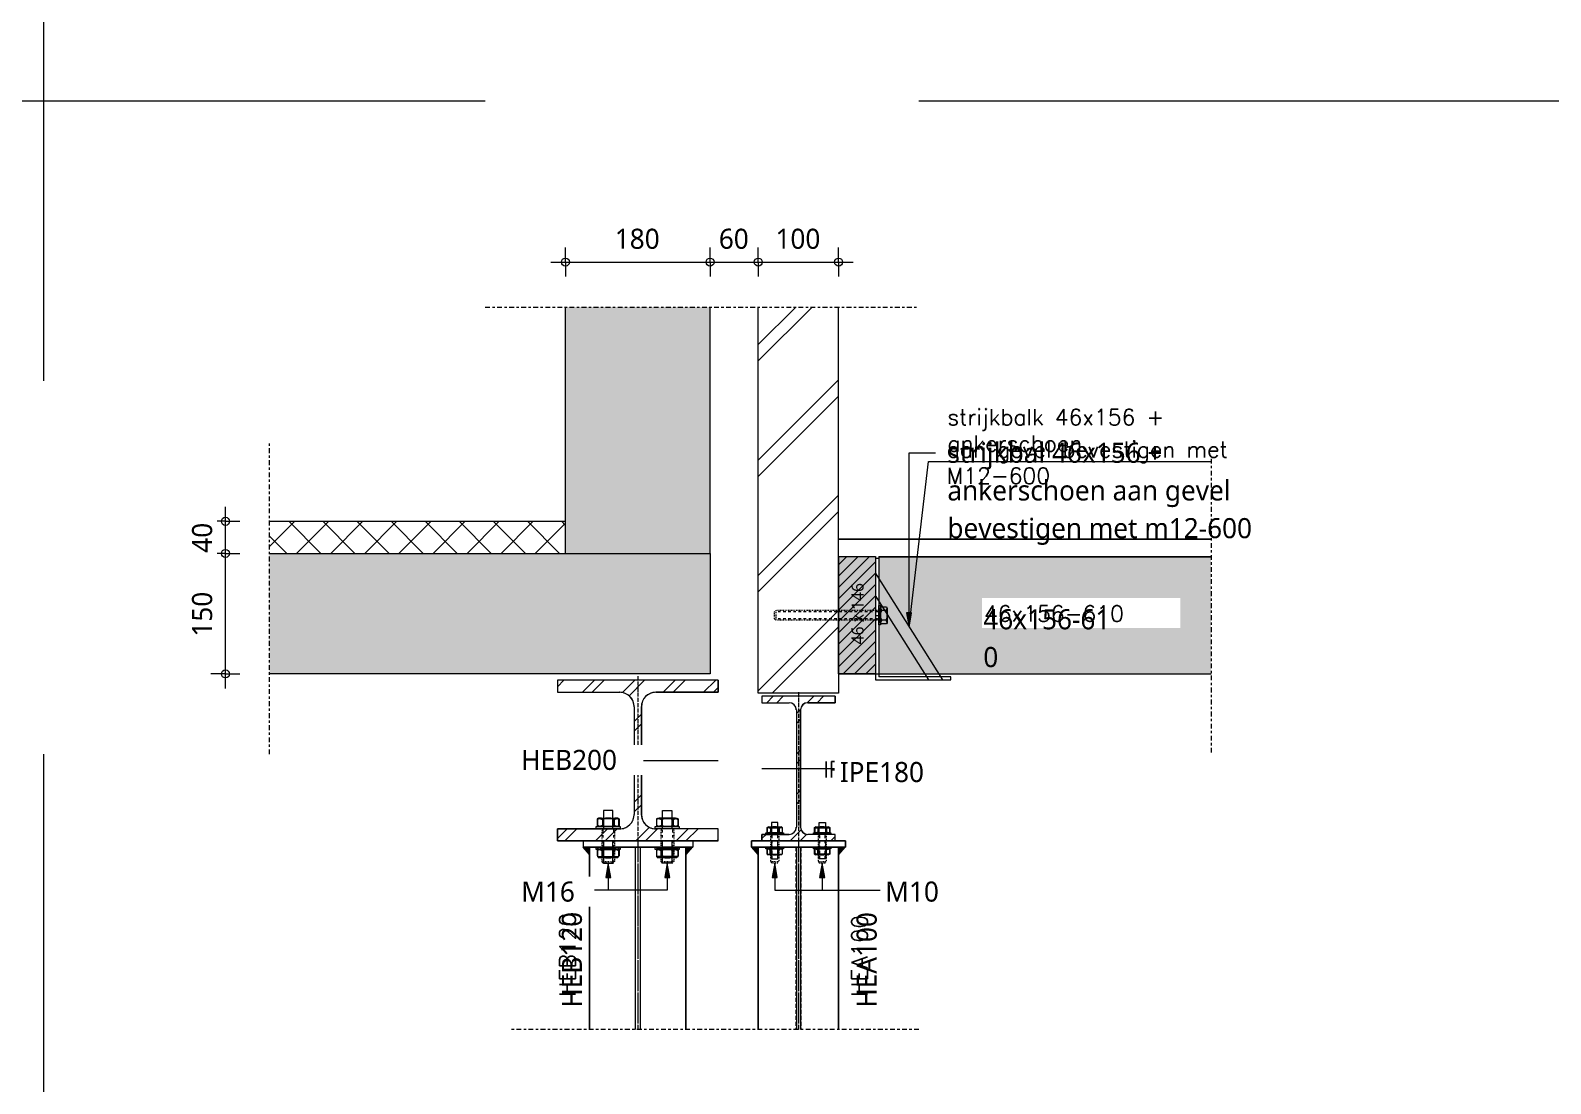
# Model space of a CAD drawing. Header units: millimetres. Extents: x -14163 to 55687, y -143 to 37302.
# Drawn here: x 24240 to 26132, y 32990 to 34302 of the extents above; entities that cross this region are included whole.
import ezdxf

# ---------------------------------------------------------------- set-up
doc = ezdxf.new("R2010")
doc.units = ezdxf.units.MM
for name, pattern in [('Dash', [6.35, 3.175, -3.175]), ('IMPORT-CENTER _3_', [1016, 635, -127, 127, -127]), ('IMPORT-HIDDEN _3_', [190.5, 127, -63.5]), ('MV_center', [15, 6, -3, 3, -3]), ('MV_hartlijn_staal', [6.6, 5, -0.8, 0, -0.8]), ('Streep 1_1', [2, 1, -1])]:
    doc.linetypes.add(name, pattern=pattern)
for name, color, linetype, lineweight in [('A-ANNO-DIMS', 211, 'Continuous', 13), ('A-ANNO-DIMS-10', 211, 'Continuous', 13), ('A-ANNO-NOTE', 131, 'Continuous', 18), ('A-DETL', 90, 'Continuous', 13), ('A-DETL-GENF', 92, 'Continuous', 18), ('A-DETL-GENF-HDLN', 1, 'Dash', 18), ('A-DETL-IDEN', 3, 'Continuous', 18), ('A-DETL-MEDM', 33, 'Continuous', 18), ('ARCERING', 55, 'Continuous', 13), ('AS', 1, 'IMPORT-CENTER _3_', 13), ('doorbraakdetails_dwg', 8, 'Continuous', 13), ('FUNDERING', 2, 'Continuous', 13), ('G-ANNO-TEXT', 231, 'Continuous', 13), ('MAATVOERING', 1, 'Continuous', 13), ('STAAL', 2, 'Continuous', 13), ('STEEL_OUTLINE', 2, 'Continuous', 13)]:
    doc.layers.add(name, color=color, linetype=linetype, lineweight=lineweight)
doc.styles.add('RomanS_2', font='romans__.ttf', dxfattribs={"height": 508})
doc.styles.add('Segoe UI', font='segoeui.ttf', dxfattribs={"height": 15})
doc.styles.add('Segoe UI_3', font='segoeui.ttf', dxfattribs={"height": 25})
doc.dimstyles.new('2_5_mm', dxfattribs={"dimscale": 304.8, "dimtxt": 26.184099, "dimasz": 0.032808, "dimexe": 0.059055, "dimexo": 0.0625, "dimgap": 0.029528, "dimtad": 1, "dimdec": 0, "dimzin": 0, "dimdsep": 46, "dimtxsty": 'Segoe UI_3', "dimblk1": 'DOTBLANK', "dimblk2": 'DOTBLANK', "dimsah": 1, "dimcen": 0.09, "dimdle": 0.059055, "dimazin": 0, "dimtfac": 1, "dimtdec": 4, "dimtix": 1, "dimtmove": 0, "dimatfit": 3, "dimfxl": 0.059055, "dimfxlon": 1, "dimtvp": 1, "dimtfill": 1, "dimtolj": 1, "dimtzin": 0, "dimarcsym": 2})

# ---------------------------------------------------------------- blocks, each defined once
blk = doc.blocks.new('doorbraakdetails_dwg_HE200B-V40-Details Constructie')
at = {"layer": 'STAAL'}
for centre, start, end in [((-114.3, -167.64), 70.028763, 90), ((-114.3, -167.64), 25.028763, 64.971237), ((114.3, -167.64), 115.028763, 154.971237), ((114.3, -167.64), 90, 109.971237), ((-114.3, -167.64), 360, 19.971237), ((114.3, -167.64), 160.028763, 180), ((-114.3, -848.36), 340.028763, 0), ((114.3, -848.36), 180, 199.971237), ((-114.3, -848.36), 270, 289.971237), ((-114.3, -848.36), 295.028763, 334.971237), ((114.3, -848.36), 205.028763, 244.971237), ((114.3, -848.36), 250.028763, 270)]:
    blk.add_arc(centre, 91.44, start, end, dxfattribs=at)
blk = doc.blocks.new('doorbraakdetails_dwg_MOER-5098697-Details Constructie')
at = {"layer": 'ARCERING', "color": 2}
for p, q in [((-5.08, 3.74), (-5.08, 0.32)), ((-3.81, 4.06), (3.81, 4.06)), ((-3.81, 0), (3.81, 0)), ((-2.54, 3.74), (-2.54, 0.32)), ((2.54, 3.74), (2.54, 0.32)), ((5.08, 3.74), (5.08, 0.32))]:
    blk.add_line(p, q, dxfattribs=at)
for centre, radius, start, end in [((-3.81, 1.4), 2.66, 61.49293, 118.50707), ((-3.81, 2.66), 2.66, 241.49293, 298.50707), ((0, -6.1), 10.16, 75.52249, 104.47751), ((0, 10.16), 10.16, 255.52249, 284.47751), ((3.81, 1.4), 2.66, 61.49293, 118.50707), ((3.81, 2.66), 2.66, 241.49293, 298.50707)]:
    blk.add_arc(centre, radius, start, end, dxfattribs=at)
blk = doc.blocks.new('doorbraakdetails_dwg_MOER_BOUT_MOER10_1OP10-5098862-Details Constructie')
at = {"layer": 'MAATVOERING', "color": 2}
blk.add_line((114, -2), (114, 294), dxfattribs=at)
at = {"layer": 'MAATVOERING', "color": 2, "flags": 128}
for points in [[(114, 452), (114, 694), (-8, 694), (-8, 452)], [(-8, 294), (-8, -2), (114, -2)]]:
    blk.add_lwpolyline(points, dxfattribs=at)
at = {"xscale": 28.125, "yscale": 28.125, "zscale": 28.125}
for p in [(53, 481), (53, 86)]:
    blk.add_blockref('doorbraakdetails_dwg_MOER-5098697-Details Constructie', p, dxfattribs=at)
blk = doc.blocks.new('doorbraakdetails_dwg_MOER_BOUT_MOER10_1OP10-5098863-Details Constructie')
at = {"layer": 'MAATVOERING', "color": 2}
blk.add_line((114, -2), (114, 294), dxfattribs=at)
at = {"layer": 'MAATVOERING', "color": 2, "flags": 128}
for points in [[(114, 452), (114, 694), (-8, 694), (-8, 452)], [(-8, 294), (-8, -2), (114, -2)]]:
    blk.add_lwpolyline(points, dxfattribs=at)
at = {"xscale": 28.125, "yscale": 28.125, "zscale": 28.125}
for p in [(53, 481), (53, 86)]:
    blk.add_blockref('doorbraakdetails_dwg_MOER-5098697-Details Constructie', p, dxfattribs=at)
blk = doc.blocks.new('doorbraakdetails_dwg_IPE180-V22-Details Constructie')
at = {"layer": 'STEEL_OUTLINE'}
for centre, start, end in [((-59.182, -86.36), 360, 90), ((59.182, -86.36), 90, 180), ((-59.182, -828.04), 270, 0), ((59.182, -828.04), 180, 270)]:
    blk.add_arc(centre, 45.72, start, end, dxfattribs=at)
blk = doc.blocks.new('doorbraakdetails_dwg_MOER_BOUT_MOER10_1OP10-V55-Details Constructie')
at = {"layer": 'MAATVOERING', "color": 2}
blk.add_line((114, -2), (114, 342), dxfattribs=at)
at = {"layer": 'MAATVOERING', "color": 2, "flags": 128}
for points in [[(114, 465), (114, 694), (-8, 694), (-8, 465)], [(-8, 342), (-8, -2), (114, -2)]]:
    blk.add_lwpolyline(points, dxfattribs=at)
at = {"xscale": 28.125, "yscale": 28.125, "zscale": 28.125}
for p in [(53, 481), (53, 86)]:
    blk.add_blockref('doorbraakdetails_dwg_MOER-5098697-Details Constructie', p, dxfattribs=at)
blk = doc.blocks.new('doorbraakdetails_dwg_MOER_BOUT_MOER10_1OP10-V56-Details Constructie')
at = {"layer": 'MAATVOERING', "color": 2}
blk.add_line((114, -2), (114, 342), dxfattribs=at)
at = {"layer": 'MAATVOERING', "color": 2, "flags": 128}
for points in [[(114, 466), (114, 694), (-8, 694), (-8, 466)], [(-8, 342), (-8, -2), (114, -2)]]:
    blk.add_lwpolyline(points, dxfattribs=at)
at = {"xscale": 28.125, "yscale": 28.125, "zscale": 28.125}
for p in [(53, 481), (53, 86)]:
    blk.add_blockref('doorbraakdetails_dwg_MOER-5098697-Details Constructie', p, dxfattribs=at)
blk = doc.blocks.new('doorbraakdetails_dwg-4168051-Details Constructie')
at = {"layer": 'ARCERING'}
h = blk.add_hatch(color=8, dxfattribs=at)
h.paths.add_polyline_path([(265244, 169883), (265244, 173592), (254740, 173592), (254740, 169883), (261780, 169883)])
h.paths.add_polyline_path([(261780, 171335), (258001, 171335), (258001, 172287), (264275, 172287), (264275, 171335)])
for points in [[(245593, 164172), (245592, 164401), (245399, 164401)], [(248650, 164172), (248849, 164401), (248656, 164401)], [(250925, 164172), (250919, 164401), (250726, 164401)], [(253476, 164172), (253675, 164401), (253482, 164401)]]:
    blk.add_hatch(color=8, dxfattribs=at).paths.add_polyline_path(points)
at = {"layer": 'AS'}
for p, q in [((254639, 171737), (254808, 171737)), ((247120, 164604), (247120, 158638)), ((252200, 164604), (252200, 158638))]:
    blk.add_line(p, q, dxfattribs=at)
at = {"layer": 'FUNDERING'}
for p, q in [((254740, 173592), (254740, 169796)), ((254639, 169883), (254639, 169694))]:
    blk.add_line(p, q, dxfattribs=at)
at = {"layer": 'MAATVOERING'}
for p, q in [((228343, 179157), (228343, 223774)), ((242294, 188003), (212943, 188003)), ((305904, 188003), (256010, 188003)), ((228343, 155128), (228343, 167343))]:
    blk.add_line(p, q, dxfattribs=at)
at = {"layer": 'MAATVOERING', "flags": 128}
blk.add_lwpolyline([(255704, 171390), (256316, 176600), (265244, 176600)], dxfattribs=at)
at = {"layer": 'STAAL', "color": 1}
blk.add_line((253470, 174150), (265244, 174150), dxfattribs=at)
at = {"layer": 'STAAL'}
for p, q in [((254639, 173541), (254740, 173541)), ((254740, 173592), (265244, 173592)), ((256770, 169694), (254639, 173085)), ((256320, 169694), (254639, 172369)), ((254639, 169883), (265244, 169883)), ((245593, 164172), (245399, 164401)), ((245596, 158638), (245596, 164401)), ((248644, 158638), (248644, 164401)), ((248650, 164172), (248849, 164401)), ((250925, 164172), (250726, 164401)), ((250930, 158638), (250930, 164401)), ((253470, 158638), (253470, 164401)), ((253476, 164172), (253675, 164401))]:
    blk.add_line(p, q, dxfattribs=at)
at = {"layer": 'STAAL', "color": 1, "linetype": 'IMPORT-HIDDEN _3_'}
for p, q in [((247044, 164401), (247044, 158638)), ((247197, 164401), (247197, 158638)), ((252124, 164401), (252124, 158638)), ((252277, 164401), (252277, 158638))]:
    blk.add_line(p, q, dxfattribs=at)
at = {"layer": 'STAAL', "flags": 128}
for points in [[(254639, 169694), (257016, 169694), (257016, 169796), (254740, 169796)], [(248860, 164604), (248860, 164401), (245395, 164401)], [(245395, 164604), (245395, 164401), (248860, 164401)], [(250714, 164401), (250714, 164604), (251045, 164604)], [(253356, 164604), (253686, 164604), (253686, 164401), (250714, 164401), (253686, 164401)]]:
    blk.add_lwpolyline(points, dxfattribs=at)
for name, p, xscale, yscale, zscale in [('doorbraakdetails_dwg_HE200B-V40-Details Constructie', (247120, 169684), 5, 5, 5), ('doorbraakdetails_dwg_IPE180-V22-Details Constructie', (252200, 169176), 5, 5, 5), ('doorbraakdetails_dwg_MOER_BOUT_MOER10_1OP10-5098862-Details Constructie', (246059, 163899), 2.399999999999999, 2.399999999999999, 2.399999999999999), ('doorbraakdetails_dwg_MOER_BOUT_MOER10_1OP10-V56-Details Constructie', (251362, 164043), 1.641599999999999, 1.641599999999999, 1.641599999999999)]:
    blk.add_blockref(name, p, dxfattribs=dict(xscale=xscale, yscale=yscale, zscale=zscale))
at = {"extrusion": (0, 0, -1)}
for name, p, xscale, yscale, zscale in [('doorbraakdetails_dwg_MOER_BOUT_MOER10_1OP10-5098863-Details Constructie', (-248182, 163899), 2.399999999999999, 2.399999999999999, -2.399999999999999), ('doorbraakdetails_dwg_MOER_BOUT_MOER10_1OP10-V55-Details Constructie', (-253039, 164044), 1.641599999999999, 1.641599999999999, -1.641599999999999)]:
    blk.add_blockref(name, p, dxfattribs=dict(at, xscale=xscale, yscale=yscale, zscale=zscale))
at = {"layer": 'MAATVOERING', "color": 2, "char_height": 508, "attachment_point": 1, "line_spacing_factor": 0.983083, "style": 'RomanS_2'}
for s, insert, width in [('strijkbalk 46x156 +\\Pankerschoen', (256910, 178261), 9605.07), ('aan gevel bevestigen met\\PM12-600', (256891, 177240), 12526.2), ('46x156-610', (258069, 172046), 5966.03), ('HEB200', (243460, 167435), 3738.05), ('IPE180', (252987, 167112), 3187.25)]:
    blk.add_mtext(s, dxfattribs=dict(at, insert=insert, width=width))
at = {"layer": 'MAATVOERING', "color": 2, "char_height": 508, "attachment_point": 1, "rotation": 90, "line_spacing_factor": 0.983083, "style": 'RomanS_2'}
for s, insert, width in [('HEB120', (244648, 159670), 3738.05), ('HEA100', (253881, 159670), 3533.82)]:
    blk.add_mtext(s, dxfattribs=dict(at, insert=insert, width=width))
blk = doc.blocks.new('28 Staalprofielen- IPE_HEA_HEB 2d - HEB200-V100-Details Constructie')
at = {"layer": 'A-DETL-GENF', "lineweight": 13}
h = blk.add_hatch(dxfattribs=at)
h.set_pattern_fill('FP_196', color=256, style=0, pattern_type=2)
h.set_pattern_definition([(45, (-24995.587, -33392.425), (-25.144717, 25.144717), []), (45, (-24995.587, -33354.325), (-25.144717, 25.144717), [])])
h.paths.add_polyline_path([(-100, -100), (100, -100), (100, -85), (22.5, -85), (17.8, -84.4), (13.5, -82.6), (9.8, -79.7), (6.9, -76), (5.1, -71.7), (4.5, -67), (4.5, 67), (5.1, 71.7), (6.9, 76), (9.8, 79.7), (13.5, 82.6), (17.8, 84.4), (22.5, 85), (100, 85), (100, 100), (-100, 100), (-100, 85), (-22.5, 85), (-17.8, 84.4), (-13.5, 82.6), (-9.8, 79.7), (-6.9, 76), (-5.1, 71.7), (-4.5, 67), (-4.5, -67), (-5.1, -71.7), (-6.9, -76), (-9.8, -79.7), (-13.5, -82.6), (-17.8, -84.4), (-22.5, -85), (-100, -85)])
at = {"layer": 'A-DETL-GENF'}
for p, q in [((100, 100), (-100, 100)), ((-100, 100), (-100, 85)), ((100, 100), (-100, 100)), ((-100, 100), (-100, 85)), ((100, 85), (100, 100)), ((100, 100), (100, 85)), ((-100, 85), (-22.5, 85)), ((-100, 85), (-22.5, 85)), ((22.5, 85), (100, 85)), ((100, 85), (22.5, 85)), ((-4.5, 67), (-4.5, -67)), ((-4.5, 67), (-4.5, -67)), ((4.5, -67), (4.5, 67)), ((4.5, 67), (4.5, -67)), ((-100, 0), (100, 0)), ((-22.5, -85), (-100, -85)), ((-100, -85), (-100, -100)), ((-100, -100), (-100, -85)), ((-100, -85), (-22.5, -85)), ((100, -85), (22.5, -85)), ((100, -85), (22.5, -85)), ((100, -100), (100, -85)), ((100, -100), (100, -85)), ((-100, -100), (100, -100)), ((100, -100), (-100, -100))]:
    blk.add_line(p, q, dxfattribs=at)
at = {"layer": 'A-DETL-GENF', "linetype": 'MV_hartlijn_staal', "lineweight": 13}
blk.add_line((0, 105), (0, -100), dxfattribs=at)
at = {"layer": 'A-DETL-GENF'}
for centre, start, end in [((-22.5, 67), 0, 90), ((-22.5, 67), 360, 90), ((22.5, 67), 90, 180), ((22.5, 67), 90, 180), ((-22.5, -67), 270, 0), ((-22.5, -67), 270, 0), ((22.5, -67), 180, 270), ((22.5, -67), 180, 270)]:
    blk.add_arc(centre, 18, start, end, dxfattribs=at)
blk = doc.blocks.new('28 Staalprofielen- IPE_HEA_HEB 2d - IPE180-V101-Details Constructie')
at = {"layer": 'A-DETL-GENF', "lineweight": 13}
h = blk.add_hatch(dxfattribs=at)
h.set_pattern_fill('FP_197', color=256, style=0, pattern_type=2)
h.set_pattern_definition([(45, (-25195.587, -33382.425), (-25.144717, 25.144717), []), (45, (-25195.587, -33344.325), (-25.144717, 25.144717), [])])
h.paths.add_polyline_path([(-45.5, -90), (45.5, -90), (45.5, -82), (11.7, -82), (9.3, -81.7), (7.2, -80.8), (5.3, -79.4), (3.9, -77.5), (3, -75.3), (2.7, -73), (2.7, 73), (3, 75.3), (3.9, 77.5), (5.3, 79.4), (7.2, 80.8), (9.3, 81.7), (11.7, 82), (45.5, 82), (45.5, 90), (-45.5, 90), (-45.5, 82), (-11.6, 82), (-9.3, 81.7), (-7.1, 80.8), (-5.3, 79.4), (-3.9, 77.5), (-3, 75.3), (-2.6, 73), (-2.6, -73), (-3, -75.3), (-3.9, -77.5), (-5.3, -79.4), (-7.1, -80.8), (-9.3, -81.7), (-11.6, -82), (-45.5, -82)])
at = {"layer": 'A-DETL-GENF', "linetype": 'MV_hartlijn_staal', "lineweight": 13}
blk.add_line((0, 95), (0, -90), dxfattribs=at)
at = {"layer": 'A-DETL-GENF'}
for p, q in [((45.5, 90), (-45.5, 90)), ((-45.5, 90), (-45.5, 82)), ((45.5, 90), (-45.5, 90)), ((-45.5, 90), (-45.5, 82)), ((-45.5, 82), (-11.6, 82)), ((-45.5, 82), (-11.6, 82)), ((11.7, 82), (45.5, 82)), ((45.5, 82), (11.7, 82)), ((45.5, 82), (45.5, 90)), ((45.5, 90), (45.5, 82)), ((-2.6, 73), (-2.6, -73)), ((-2.6, 73), (-2.6, -73)), ((2.7, -73), (2.7, 73)), ((2.7, 73), (2.7, -73)), ((-45.5, 0), (45.5, 0)), ((-11.6, -82), (-45.5, -82)), ((-45.5, -82), (-45.5, -90)), ((-45.5, -90), (-45.5, -82)), ((-45.5, -82), (-11.6, -82)), ((-45.5, -90), (45.5, -90)), ((45.5, -90), (-45.5, -90)), ((45.5, -82), (11.7, -82)), ((45.5, -82), (11.7, -82)), ((45.5, -90), (45.5, -82)), ((45.5, -90), (45.5, -82))]:
    blk.add_line(p, q, dxfattribs=at)
for centre, start, end in [((-11.6, 73), 0, 90), ((-11.6, 73), 360, 90), ((11.7, 73), 90, 180), ((11.7, 73), 90, 180), ((-11.6, -73), 270, 0), ((-11.6, -73), 270, 0), ((11.7, -73), 180, 270), ((11.7, -73), 180, 270)]:
    blk.add_arc(centre, 9, start, end, dxfattribs=at)
blk = doc.blocks.new('00 bout_moer - M16-4299271-Details Constructie')
at = {"layer": 'A-DETL-GENF'}
for p, q in [((-13, 11.6), (-11.7, 13)), ((-13, 11.6), (-11.1, 7.4)), ((-13, -11.1), (-13, 11.6)), ((-11.1, 7.4), (-13, 3.2)), ((-13, 3.2), (-13, -3.2)), ((-11.7, 13), (-4, 13)), ((-11.1, 7.4), (-4.6, 7.4)), ((-4.6, 7.4), (-2.8, 11.6)), ((-2.8, 3.2), (-4.6, 7.4)), ((-4, 13), (-2.8, 11.6)), ((-2.8, 0), (-2.8, 14.9)), ((-2.8, 14.9), (0, 14.9)), ((-2.8, 11.6), (-2.8, 0)), ((-2.8, -3.2), (-2.8, 3.2)), ((-2.8, -14.9), (-2.8, 0)), ((-2.8, 0), (-2.8, -11.1)), ((0, 14.9), (0, -14.9)), ((23, -14.9), (23, 14.9)), ((23, 14.9), (25.8, 14.9)), ((25.8, 14.9), (25.8, 0)), ((25.8, 11.1), (27.2, 13)), ((25.8, 0), (25.8, 11.1)), ((25.8, 11.1), (27.6, 7.2)), ((27.6, 7.2), (25.8, 3.2)), ((25.8, 3.2), (25.8, -3.2)), ((25.8, -11.6), (25.8, 0)), ((25.8, 0), (25.8, -14.9)), ((27.2, 13), (34.8, 13)), ((34.1, 7.2), (27.6, 7.2)), ((34.1, 7.2), (36, 11.1)), ((36, 3.2), (34.1, 7.2)), ((34.8, 13), (36, 11.1)), ((36, 11.1), (36, -11.6)), ((36, -3.2), (36, 3.2)), ((-13, -3.2), (-11.1, -7.2)), ((-11.1, -7.2), (-13, -11.1)), ((-11.8, -13), (-13, -11.1)), ((-4.2, -13), (-11.8, -13)), ((-11.1, -7.2), (-4.6, -7.2)), ((-4.6, -7.2), (-2.8, -3.2)), ((-2.8, -11.1), (-4.6, -7.2)), ((-2.8, -11.1), (-4.2, -13)), ((0, -14.9), (-2.8, -14.9)), ((25.8, -14.9), (23, -14.9)), ((25.8, -3.2), (27.6, -7.4)), ((27.6, -7.4), (25.8, -11.6)), ((27, -13), (25.8, -11.6)), ((34.7, -13), (27, -13)), ((34.1, -7.4), (27.6, -7.4)), ((34.1, -7.4), (36, -3.2)), ((36, -11.6), (34.1, -7.4)), ((36, -11.6), (34.7, -13))]:
    blk.add_line(p, q, dxfattribs=at)
at = {"layer": 'A-DETL-GENF', "linetype": 'Streep 1_1', "lineweight": 13}
for p, q in [((0, 8), (40.7, 8)), ((42.7, 6.5), (40.7, 8)), ((40.7, -8), (40.7, 8)), ((42.7, 6.5), (42.7, -6.5)), ((0, -8), (40.7, -8)), ((42.7, -6.5), (40.7, -8))]:
    blk.add_line(p, q, dxfattribs=at)
at = {"layer": 'A-DETL-GENF-HDLN'}
for p, q in [((0, 8), (1.5, 6.5)), ((0, 8), (0, -8)), ((1.5, 6.5), (40.7, 6.5)), ((0, -8), (1.5, -6.5)), ((1.5, -6.5), (40.7, -6.5))]:
    blk.add_line(p, q, dxfattribs=at)
blk = doc.blocks.new('00 bout_moer - M10-4299272-Details Constructie')
at = {"layer": 'A-DETL-GENF'}
for p, q in [((-9.5, 8.5), (-8.6, 9.5)), ((-9.5, 8.5), (-8.1, 5.4)), ((-9.5, -8.1), (-9.5, 8.5)), ((-8.1, 5.4), (-9.5, 2.4)), ((-9.5, 2.4), (-9.5, -2.4)), ((-8.6, 9.5), (-2.9, 9.5)), ((-8.1, 5.4), (-3.4, 5.4)), ((-3.4, 5.4), (-2, 8.5)), ((-2, 2.4), (-3.4, 5.4)), ((-2.9, 9.5), (-2, 8.5)), ((-2, 0), (-2, 10.9)), ((-2, 10.9), (0, 10.9)), ((-2, 8.5), (-2, 0)), ((-2, -2.4), (-2, 2.4)), ((0, 10.9), (0, -10.9)), ((16, -10.9), (16, 10.9)), ((16, 10.9), (18, 10.9)), ((18, 10.9), (18, 0)), ((18, 8.1), (19, 9.5)), ((18, 0), (18, 8.1)), ((18, 8.1), (19.4, 5.3)), ((19.4, 5.3), (18, 2.4)), ((18, 2.4), (18, -2.4)), ((18, -8.5), (18, 0)), ((18, 0), (18, -10.9)), ((19, 9.5), (24.6, 9.5)), ((24.1, 5.3), (19.4, 5.3)), ((24.1, 5.3), (25.5, 8.1)), ((25.5, 2.4), (24.1, 5.3)), ((24.6, 9.5), (25.5, 8.1)), ((25.5, 8.1), (25.5, -8.5)), ((25.5, -2.4), (25.5, 2.4)), ((-9.5, -2.4), (-8.1, -5.3)), ((-8.1, -5.3), (-9.5, -8.1)), ((-8.6, -9.5), (-9.5, -8.1)), ((-3, -9.5), (-8.6, -9.5)), ((-8.1, -5.3), (-3.4, -5.3)), ((-3.4, -5.3), (-2, -2.4)), ((-2, -8.1), (-3.4, -5.3)), ((-2, -8.1), (-3, -9.5)), ((-2, -10.9), (-2, 0)), ((-2, 0), (-2, -8.1)), ((0, -10.9), (-2, -10.9)), ((18, -10.9), (16, -10.9)), ((18, -2.4), (19.4, -5.4)), ((19.4, -5.4), (18, -8.5)), ((18.9, -9.5), (18, -8.5)), ((24.6, -9.5), (18.9, -9.5)), ((24.1, -5.4), (19.4, -5.4)), ((24.1, -5.4), (25.5, -2.4)), ((25.5, -8.5), (24.1, -5.4)), ((25.5, -8.5), (24.6, -9.5))]:
    blk.add_line(p, q, dxfattribs=at)
at = {"layer": 'A-DETL-GENF', "linetype": 'Streep 1_1', "lineweight": 13}
for p, q in [((0, 5), (33.7, 5)), ((35.7, 3.5), (33.7, 5)), ((33.7, -5), (33.7, 5)), ((35.7, 3.5), (35.7, -3.5)), ((0, -5), (33.7, -5)), ((35.7, -3.5), (33.7, -5))]:
    blk.add_line(p, q, dxfattribs=at)
at = {"layer": 'A-DETL-GENF-HDLN'}
for p, q in [((0, 5), (1.5, 3.5)), ((0, 5), (0, -5)), ((1.5, 3.5), (33.7, 3.5)), ((0, -5), (1.5, -3.5)), ((1.5, -3.5), (33.7, -3.5))]:
    blk.add_line(p, q, dxfattribs=at)
blk = doc.blocks.new('00 hout_rechthoekig_sls - Vuren 46x146-V102-Details Constructie')
at = {"layer": 'A-DETL-GENF', "lineweight": 13}
blk.add_hatch(color=256, dxfattribs=at).paths.add_polyline_path([(0, 0), (0, -46), (146, -46), (146, 0), (43.2, 0)])
at = {"layer": 'A-DETL-MEDM', "lineweight": 13}
h = blk.add_hatch(dxfattribs=at)
h.set_pattern_fill('FP_198', color=256, style=0, pattern_type=2)
h.set_pattern_definition([(315, (-33500.263, 25245.587), (7.0710678, 7.0710678), [])])
h.paths.add_polyline_path([(0, 0), (0, -46), (146, -46), (146, 0), (43.2, 0)])
at = {"layer": 'A-DETL-MEDM'}
for p, q in [((0, 0), (146, 0)), ((0, -46), (0, 0)), ((146, 0), (146, -46)), ((146, 0), (146, -46)), ((146, 0), (146, -46)), ((146, -46), (0, -46)), ((146, -46), (0, -46))]:
    blk.add_line(p, q, dxfattribs=at)
blk = doc.blocks.new('00 bout s e - M12-4297109-Details Constructie')
at = {"layer": 'A-DETL-GENF'}
for p, q in [((-10.5, 9.4), (-9.5, 10.5)), ((-10.5, 9.4), (-9, 6)), ((-10.5, -9), (-10.5, 9.4)), ((-9, 6), (-10.5, 2.6)), ((-10.5, 2.6), (-10.5, -2.6)), ((-9.5, 10.5), (-3.2, 10.5)), ((-9, 6), (-3.8, 6)), ((-2.2, 2.6), (-3.8, 6)), ((-3.8, 6), (-2.2, 9.4)), ((-3.2, 10.5), (-2.2, 9.4)), ((-2.2, 0), (-2.2, 12)), ((-2.2, 12), (0, 12)), ((-2.2, 9.4), (-2.2, 0)), ((-2.2, -2.6), (-2.2, 2.6)), ((-2.2, -12), (-2.2, 0)), ((-2.2, 0), (-2.2, -9)), ((0, 12), (0, -12)), ((-10.5, -2.6), (-9, -5.8)), ((-9, -5.8), (-10.5, -9)), ((-9.5, -10.5), (-10.5, -9)), ((-3.4, -10.5), (-9.5, -10.5)), ((-9, -5.8), (-3.8, -5.8)), ((-3.8, -5.8), (-2.2, -2.6)), ((-2.2, -9), (-3.8, -5.8)), ((-2.2, -9), (-3.4, -10.5)), ((0, -12), (-2.2, -12))]:
    blk.add_line(p, q, dxfattribs=at)
at = {"layer": 'A-DETL-GENF', "linetype": 'Streep 1_1', "lineweight": 13}
for p, q in [((0, 6), (128, 6)), ((130, 4.5), (128, 6)), ((128, -6), (128, 6)), ((130, 4.5), (130, -4.5)), ((0, -6), (128, -6)), ((130, -4.5), (128, -6))]:
    blk.add_line(p, q, dxfattribs=at)
at = {"layer": 'A-DETL-GENF-HDLN'}
for p, q in [((0, 6), (1.5, 4.5)), ((0, 6), (0, -6)), ((1.5, 4.5), (128, 4.5)), ((0, -6), (1.5, -4.5)), ((1.5, -4.5), (128, -4.5))]:
    blk.add_line(p, q, dxfattribs=at)
blk = doc.blocks.new('NLRS_00_DI_maskeer - Type 1-4235027-Details Constructie')
at = {"layer": 'A-DETL-GENF', "linetype": 'MV_center'}
blk.add_line((10, 0), (220, 0), dxfattribs=at)
blk = doc.blocks.new('NLRS_00_DI_maskeer - Type 1-4234800-Details Constructie')
at = {"layer": 'A-DETL-GENF', "linetype": 'MV_center'}
blk.add_line((-100, 0), (200, 0), dxfattribs=at)
blk = doc.blocks.new('NLRS_00_DI_maskeer - Type 1-4235028-Details Constructie')
at = {"layer": 'A-DETL-GENF', "linetype": 'MV_center'}
blk.add_line((290, 0), (-100, 0), dxfattribs=at)
blk = doc.blocks.new('NLRS_00_DI_maskeer - Type 1-4234586-Details Constructie')
at = {"layer": 'A-DETL-GENF', "linetype": 'MV_center'}
blk.add_line((268, 0), (-100, 0), dxfattribs=at)
blk = doc.blocks.new('NLRS_00_DI_maskeer - Type 1-4235029-Details Constructie')
at = {"layer": 'A-DETL-GENF', "linetype": 'MV_center'}
blk.add_line((440, 0), (-100, 0), dxfattribs=at)
blk = doc.blocks.new('DIMBLOCK194-Details Constructie')
at = {"layer": 'A-ANNO-DIMS-10'}
for p, q in [((24482.4, 33650.3), (24464.4, 33650.3)), ((24482.4, 33482.3), (24482.4, 33650.3)), ((24482.4, 33650.3), (24500.4, 33650.3)), ((24482.4, 33500.3), (24464.4, 33500.3)), ((24482.4, 33500.3), (24500.4, 33500.3))]:
    blk.add_line(p, q, dxfattribs=at)
for centre in [(24482.4, 33650.3), (24482.4, 33500.3)]:
    blk.add_circle(centre, 5, dxfattribs=at)
at = {"layer": 'A-ANNO-DIMS-10', "color": 0, "insert": (24440.8, 33546.7), "char_height": 25, "width": 68.555, "attachment_point": 1, "rotation": 90, "line_spacing_factor": 1.142579, "style": 'Segoe UI_3', "bg_fill": 3, "box_fill_scale": 1.25, "bg_fill_color": 9, "bg_fill_true_color": 13158600, "bg_fill_transparency": 0}
blk.add_mtext('150', dxfattribs=at)
blk = doc.blocks.new('_DotBlank')
at = {"color": 0, "linetype": 'ByBlock', "lineweight": -2}
blk.add_line((-0.5, 0), (-1, 0), dxfattribs=at)
blk.add_circle((0, 0), 0.5, dxfattribs=at)
blk = doc.blocks.new('DIMBLOCK195-Details Constructie')
at = {"layer": 'A-ANNO-DIMS-10'}
for p, q in [((24482.4, 33650.3), (24482.4, 33708.3)), ((24482.4, 33690.3), (24464.4, 33690.3)), ((24482.4, 33690.3), (24500.4, 33690.3)), ((24482.4, 33650.3), (24464.4, 33650.3)), ((24482.4, 33650.3), (24500.4, 33650.3))]:
    blk.add_line(p, q, dxfattribs=at)
for centre in [(24482.4, 33690.3), (24482.4, 33650.3)]:
    blk.add_circle(centre, 5, dxfattribs=at)
at = {"layer": 'A-ANNO-DIMS-10', "color": 0, "insert": (24440.8, 33651.2), "char_height": 25, "width": 45.703, "attachment_point": 1, "rotation": 90, "line_spacing_factor": 1.142579, "style": 'Segoe UI_3', "bg_fill": 3, "box_fill_scale": 1.25, "bg_fill_color": 9, "bg_fill_true_color": 13158600, "bg_fill_transparency": 0}
blk.add_mtext('40', dxfattribs=at)
blk = doc.blocks.new('DIMBLOCK196-Details Constructie')
at = {"layer": 'A-ANNO-DIMS-10'}
for p, q in [((24905.6, 34013.1), (24905.6, 34031.1)), ((25085.6, 34013.1), (25085.6, 34031.1)), ((24887.6, 34013.1), (25085.6, 34013.1)), ((24905.6, 34013.1), (24905.6, 33995.1)), ((25085.6, 34013.1), (25085.6, 33995.1))]:
    blk.add_line(p, q, dxfattribs=at)
for centre in [(24905.6, 34013.1), (25085.6, 34013.1)]:
    blk.add_circle(centre, 5, dxfattribs=at)
at = {"layer": 'A-ANNO-DIMS-10', "color": 0, "insert": (24967, 34054.7), "char_height": 25, "width": 68.555, "attachment_point": 1, "line_spacing_factor": 1.142579, "style": 'Segoe UI_3', "bg_fill": 3, "box_fill_scale": 1.25, "bg_fill_color": 9, "bg_fill_true_color": 13158600, "bg_fill_transparency": 0}
blk.add_mtext('180', dxfattribs=at)
blk = doc.blocks.new('DIMBLOCK197-Details Constructie')
at = {"layer": 'A-ANNO-DIMS-10'}
for p, q in [((25085.6, 34013.1), (25085.6, 34031.1)), ((25145.6, 34013.1), (25145.6, 34031.1)), ((25085.6, 34013.1), (25145.6, 34013.1)), ((25085.6, 34013.1), (25085.6, 33995.1)), ((25145.6, 34013.1), (25145.6, 33995.1))]:
    blk.add_line(p, q, dxfattribs=at)
for centre in [(25085.6, 34013.1), (25145.6, 34013.1)]:
    blk.add_circle(centre, 5, dxfattribs=at)
at = {"layer": 'A-ANNO-DIMS-10', "color": 0, "insert": (25096.5, 34054.7), "char_height": 25, "width": 45.703, "attachment_point": 1, "line_spacing_factor": 1.142579, "style": 'Segoe UI_3', "bg_fill": 3, "box_fill_scale": 1.25, "bg_fill_color": 9, "bg_fill_true_color": 13158600, "bg_fill_transparency": 0}
blk.add_mtext('60', dxfattribs=at)
blk = doc.blocks.new('DIMBLOCK198-Details Constructie')
at = {"layer": 'A-ANNO-DIMS-10'}
for p, q in [((25145.6, 34013.1), (25145.6, 34031.1)), ((25245.6, 34013.1), (25245.6, 34031.1)), ((25145.6, 34013.1), (25263.6, 34013.1)), ((25145.6, 34013.1), (25145.6, 33995.1)), ((25245.6, 34013.1), (25245.6, 33995.1))]:
    blk.add_line(p, q, dxfattribs=at)
for centre in [(25145.6, 34013.1), (25245.6, 34013.1)]:
    blk.add_circle(centre, 5, dxfattribs=at)
at = {"layer": 'A-ANNO-DIMS-10', "color": 0, "insert": (25167, 34054.7), "char_height": 25, "width": 68.555, "attachment_point": 1, "line_spacing_factor": 1.142579, "style": 'Segoe UI_3', "bg_fill": 3, "box_fill_scale": 1.25, "bg_fill_color": 9, "bg_fill_true_color": 13158600, "bg_fill_transparency": 0}
blk.add_mtext('100', dxfattribs=at)

msp = doc.modelspace()

# ---------------------------------------------------------------- hatches: boundary and pattern name
at = {"layer": 'A-DETL-GENF'}
for points in [[(24972.3, 33650.3), (25085.6, 33650.3), (25085.6, 33957), (24905.6, 33957), (24905.6, 33650.3)], [(24905.6, 33500.3), (25085.6, 33500.3), (25085.6, 33650.3), (24537.2, 33650.3), (24537.2, 33500.3)]]:
    msp.add_hatch(color=9, dxfattribs=at).paths.add_polyline_path(points)
at = {"layer": 'A-DETL-GENF', "lineweight": 13}
h = msp.add_hatch(dxfattribs=at)
h.set_pattern_fill('FP_115', color=254, style=0, pattern_type=2)
h.set_pattern_definition([(45, (0, 0), (-71.84205, 71.84205), []), (45, (20.32, 0), (-71.84205, 71.84205), [])])
h.paths.add_polyline_path([(25245.6, 33476.4), (25245.6, 33957), (25145.6, 33957), (25145.6, 33476.4)])
h = msp.add_hatch(dxfattribs=at)
h.set_pattern_fill('FP_143', color=254, style=0, pattern_type=2)
h.set_pattern_definition([(45, (0, 0), (-21.213203, 21.213203), []), (135, (0, 0), (-21.213203, -21.213203), [])])
h.paths.add_polyline_path([(24905.6, 33650.3), (24905.6, 33690.3), (24537.2, 33690.3), (24537.2, 33650.3)])
at = {"layer": 'A-DETL-IDEN'}
for points in [[(24895.6, 33394.9), (24913.6, 33391.8), (24913.6, 33398.1)], [(24958.8, 33264.7), (24955.7, 33246.7), (24962, 33246.7)], [(25032.3, 33264.7), (25029.2, 33246.7), (25035.5, 33246.7)], [(25166, 33264.7), (25162.9, 33246.7), (25169.2, 33246.7)], [(25225.1, 33264.7), (25222, 33246.7), (25228.3, 33246.7)]]:
    msp.add_hatch(color=256, dxfattribs=at).paths.add_polyline_path(points)
at = {"layer": 'G-ANNO-TEXT'}
msp.add_hatch(color=7, dxfattribs=at).paths.add_polyline_path([(25333.4, 33558.4), (25336.5, 33576.4), (25330.2, 33576.4)])

# ---------------------------------------------------------------- linework, layer by layer
at = {"layer": 'A-DETL', "lineweight": 18}
for p, q in [((24905.6, 33650.3), (24905.6, 33957)), ((25085.6, 33650.3), (25085.6, 33957)), ((25145.6, 33476.4), (25145.6, 33957)), ((25245.6, 33646.3), (25245.6, 33957)), ((24537.2, 33690.3), (24905.6, 33690.3)), ((25245.6, 33668.3), (25709.1, 33668.3)), ((24537.2, 33650.3), (25085.6, 33650.3)), ((25085.6, 33650.3), (25085.6, 33500.3)), ((25245.6, 33646.3), (25291.6, 33646.3)), ((25245.6, 33646.3), (25245.6, 33500.3)), ((25291.6, 33646.3), (25291.6, 33492.8)), ((25291.6, 33644.3), (25295.6, 33644.3)), ((25295.6, 33646.3), (25709.1, 33646.3)), ((25295.6, 33646.3), (25295.6, 33496.8)), ((25375.5, 33492.8), (25291.6, 33626.3)), ((25357.8, 33492.8), (25291.6, 33598.1)), ((25085.6, 33500.3), (24537.2, 33500.3)), ((25245.6, 33500.3), (25245.6, 33476.4)), ((25245.6, 33500.3), (25709.1, 33500.3)), ((25291.6, 33492.8), (25385.2, 33492.8)), ((25385.2, 33496.8), (25295.6, 33496.8)), ((25245.6, 33476.4), (25145.6, 33476.4)), ((24927.7, 33292.4), (24927.7, 33284.4)), ((25064.1, 33284.4), (24927.7, 33284.4)), ((24927.8, 33284.4), (24935.6, 33275.2)), ((24935.6, 33284.4), (24935.6, 33057.5)), ((24992.3, 33284.4), (24992.3, 33057.5)), ((24998.8, 33284.4), (24998.8, 33057.5)), ((25055.6, 33284.4), (25055.6, 33057.5)), ((25063.6, 33284.4), (25055.6, 33275.2)), ((25064.1, 33292.4), (25064.1, 33284.4)), ((25150.1, 33292.4), (25137.1, 33292.4)), ((25137.1, 33292.4), (25137.1, 33284.4)), ((25137.1, 33284.4), (25254.1, 33284.4)), ((25137.5, 33284.4), (25145.6, 33275.2)), ((25145.6, 33284.4), (25145.6, 33057.5)), ((25193.1, 33284.4), (25193.1, 33057.5)), ((25198.1, 33284.4), (25198.1, 33057.5)), ((25254.1, 33292.4), (25241.1, 33292.4)), ((25245.6, 33284.4), (25245.6, 33057.5)), ((25253.6, 33284.4), (25245.6, 33275.2)), ((25254.1, 33284.4), (25254.1, 33292.4))]:
    msp.add_line(p, q, dxfattribs=at)
at = {"layer": 'A-DETL', "linetype": 'MV_hartlijn_staal'}
for p, q in [((24995.6, 33284.4), (24995.6, 33057.5)), ((25195.6, 33284.4), (25195.6, 33057.5))]:
    msp.add_line(p, q, dxfattribs=at)
at = {"layer": 'A-DETL-IDEN'}
for p, q in [((24913.6, 33398.1), (24895.6, 33394.9)), ((24913.6, 33391.8), (24913.6, 33398.1)), ((24895.6, 33394.9), (24913.6, 33391.8)), ((24895.6, 33394.9), (24971.6, 33394.9)), ((24958.8, 33264.7), (24955.7, 33246.7)), ((24962, 33246.7), (24958.8, 33264.7)), ((24958.8, 33264.7), (24958.8, 33230.9)), ((25032.3, 33264.7), (25029.2, 33246.7)), ((25035.5, 33246.7), (25032.3, 33264.7)), ((25032.3, 33264.7), (25032.3, 33230.9)), ((25166, 33264.7), (25162.9, 33246.7)), ((25169.2, 33246.7), (25166, 33264.7)), ((25166, 33264.7), (25166, 33230.9)), ((25225.1, 33264.7), (25222, 33246.7)), ((25228.3, 33246.7), (25225.1, 33264.7)), ((25225.1, 33264.7), (25225.1, 33230.9)), ((24955.7, 33246.7), (24962, 33246.7)), ((25029.2, 33246.7), (25035.5, 33246.7)), ((25162.9, 33246.7), (25169.2, 33246.7)), ((25222, 33246.7), (25228.3, 33246.7)), ((25032.3, 33230.9), (24921.3, 33230.9)), ((24958.8, 33230.9), (24921.3, 33230.9)), ((25166, 33230.9), (25302.6, 33230.9)), ((25225.1, 33230.9), (25302.6, 33230.9))]:
    msp.add_line(p, q, dxfattribs=at)
at = {"layer": 'G-ANNO-TEXT', "color": 250}
for p, q in [((25333.4, 33775.7), (25366, 33775.7)), ((25333.4, 33558.4), (25333.4, 33775.7)), ((25336.5, 33576.4), (25330.2, 33576.4)), ((25330.2, 33576.4), (25333.4, 33558.4)), ((25333.4, 33558.4), (25336.5, 33576.4))]:
    msp.add_line(p, q, dxfattribs=at)

# ---------------------------------------------------------------- block references
at = {"layer": 'A-DETL-GENF', "linetype": 'MV_center'}
for name, p, rotation in [('NLRS_00_DI_maskeer - Type 1-4235029-Details Constructie', (25245.6, 33957), 180), ('NLRS_00_DI_maskeer - Type 1-4235028-Details Constructie', (24537.2, 33690.3), 270), ('NLRS_00_DI_maskeer - Type 1-4234586-Details Constructie', (25709.1, 33500.3), 90), ('NLRS_00_DI_maskeer - Type 1-4235027-Details Constructie', (25055.6, 33057.5), 180), ('NLRS_00_DI_maskeer - Type 1-4234800-Details Constructie', (25245.6, 33057.5), 180)]:
    msp.add_blockref(name, p, dxfattribs=dict(at, rotation=rotation))
at = {"layer": 'A-DETL-GENF'}
for name, p in [('28 Staalprofielen- IPE_HEA_HEB 2d - HEB200-V100-Details Constructie', (24995.6, 33392.4)), ('28 Staalprofielen- IPE_HEA_HEB 2d - IPE180-V101-Details Constructie', (25195.6, 33382.4))]:
    msp.add_blockref(name, p, dxfattribs=at)
at = {"layer": 'A-DETL-GENF', "rotation": 269.9999999999995}
for name, p in [('00 bout_moer - M16-4299271-Details Constructie', (24958.8, 33307.4)), ('00 bout_moer - M16-4299271-Details Constructie', (25032.3, 33307.4)), ('00 bout_moer - M10-4299272-Details Constructie', (25166, 33300.4)), ('00 bout_moer - M10-4299272-Details Constructie', (25225.1, 33300.4))]:
    msp.add_blockref(name, p, dxfattribs=at)
at = {"layer": 'A-DETL-GENF-HDLN', "rotation": 180}
msp.add_blockref('00 bout s e - M12-4297109-Details Constructie', (25295.6, 33573.3), dxfattribs=at)
at = {"layer": 'A-DETL-MEDM', "lineweight": 13, "rotation": 90}
msp.add_blockref('00 hout_rechthoekig_sls - Vuren 46x146-V102-Details Constructie', (25245.6, 33500.3), dxfattribs=at)
at = {"layer": 'doorbraakdetails_dwg', "color": 2, "xscale": 0.039370078740157, "yscale": 0.039370078740157, "zscale": 0.039370078740157}
msp.add_blockref('doorbraakdetails_dwg-4168051-Details Constructie', (15266.4, 26811.9), dxfattribs=at)

# ---------------------------------------------------------------- texts
at = {"layer": 'A-ANNO-NOTE', "lineweight": 13, "insert": (25261.7, 33537.1), "char_height": 15, "width": 94.599, "attachment_point": 1, "rotation": 90, "style": 'Segoe UI'}
msp.add_mtext('46 x 146', dxfattribs=at)
at = {"layer": 'G-ANNO-TEXT', "color": 7, "char_height": 25, "attachment_point": 1, "style": 'Segoe UI_3'}
for s, insert, width in [('strijkbal 46x156 + ', (25381, 33788.2), 345.527), ('ankerschoen aan gevel ', (25381, 33741.3), 439.325), ('bevestigen met m12-600', (25381, 33694.3), 471.392), ('46x156-61', (25425.7, 33580.8), 198.819), ('0', (25425.7, 33533.8), 23.249)]:
    msp.add_mtext(s, dxfattribs=dict(at, insert=insert, width=width))
at = {"layer": 'G-ANNO-TEXT', "color": 7, "char_height": 25, "attachment_point": 1, "rotation": 90, "style": 'Segoe UI_3'}
for s, insert, width in [('HEB120', (24901.1, 33084.7), 145.907), ('HEA100', (25268, 33084.7), 149.114)]:
    msp.add_mtext(s, dxfattribs=dict(at, insert=insert, width=width))

# ---------------------------------------------------------------- next in the draw order: texts
at = {"layer": 'A-DETL-IDEN', "lineweight": 13, "char_height": 25, "attachment_point": 1, "style": 'Segoe UI_3', "bg_fill": 3, "box_fill_scale": 1.25, "bg_fill_color": 9, "bg_fill_true_color": 13158600, "bg_fill_transparency": 0}
for s, insert, width in [('HEB200', (24850.5, 33405.7), 145.907), ('IPE180', (25247.1, 33390.6), 126.667), ('M16', (24850.5, 33241.7), 84.979), ('M10', (25303.6, 33241.7), 84.979)]:
    msp.add_mtext(s, dxfattribs=dict(at, insert=insert, width=width))

# ---------------------------------------------------------------- next in the draw order: dimensions: what is measured, and where the dimension line sits
at = {"layer": 'A-ANNO-DIMS'}
dim = msp.add_linear_dim(base=(25085.6, 34013.1), p1=(24905.6, 33995.1), p2=(25085.6, 33995.1), dimstyle='2_5_mm', override={"dimpost": '<>', "dimfxl": 180}, dxfattribs=at)
dim.commit()
dim.dimension.update_dxf_attribs({"geometry": 'DIMBLOCK196-Details Constructie', "text_midpoint": (24995.6, 34035.1)})
dim = msp.add_linear_dim(base=(24482.4, 33650.3), p1=(24500.4, 33500.3), p2=(24500.4, 33650.3), angle=90, dimstyle='2_5_mm', override={"dimpost": '<>', "dimfxl": 150}, dxfattribs=at)
dim.commit()
dim.dimension.update_dxf_attribs({"geometry": 'DIMBLOCK194-Details Constructie', "text_midpoint": (24460.5, 33575.3)})

# ---------------------------------------------------------------- next in the draw order: dimensions: what is measured, and where the dimension line sits
dim = msp.add_linear_dim(base=(25145.6, 34013.1), p1=(25085.6, 33995.1), p2=(25145.6, 33995.1), dimstyle='2_5_mm', override={"dimpost": '<>', "dimfxl": 60}, dxfattribs=at)
dim.commit()
dim.dimension.update_dxf_attribs({"geometry": 'DIMBLOCK197-Details Constructie', "text_midpoint": (25115.6, 34035)})
dim = msp.add_linear_dim(base=(24482.4, 33690.3), p1=(24500.4, 33650.3), p2=(24500.4, 33690.3), angle=90, dimstyle='2_5_mm', override={"dimpost": '<>', "dimfxl": 40}, dxfattribs=at)
dim.commit()
dim.dimension.update_dxf_attribs({"geometry": 'DIMBLOCK195-Details Constructie', "text_midpoint": (24460.5, 33670.3)})

# ---------------------------------------------------------------- next in the draw order: dimensions: what is measured, and where the dimension line sits
dim = msp.add_linear_dim(base=(25245.6, 34013.1), p1=(25145.6, 33995.1), p2=(25245.6, 33995.1), dimstyle='2_5_mm', override={"dimpost": '<>', "dimfxl": 100}, dxfattribs=at)
dim.commit()
dim.dimension.update_dxf_attribs({"geometry": 'DIMBLOCK198-Details Constructie', "text_midpoint": (25195.6, 34035.1)})

doc.saveas('drawing.dxf')
